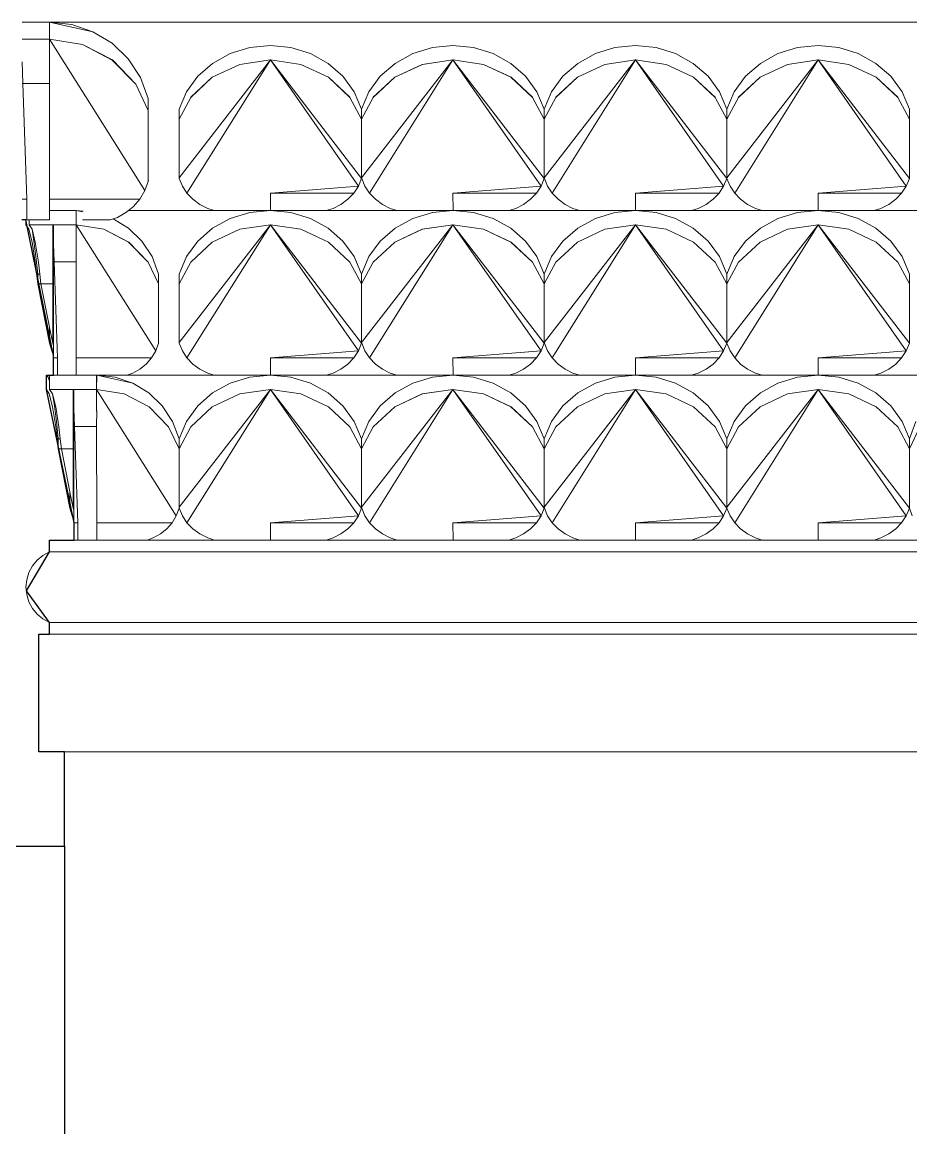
# Model space of a CAD drawing. Header units: millimetres. Extents: x -667 to -468, y -723 to -475.
# Drawn here: x -658.331 to -658.0291, y -493.5407 to -493.1649 of the extents above; entities that cross this region are included whole.
import ezdxf

# ---------------------------------------------------------------- set-up
doc = ezdxf.new("R2010")
doc.units = ezdxf.units.MM
doc.layers.get('0').update_dxf_attribs({"lineweight": 9})
doc.layers.add('dinding', color=36, linetype='Continuous', lineweight=9)

msp = doc.modelspace()

# ---------------------------------------------------------------- linework, layer by layer
at = {"lineweight": 30}
for points in [[(-659.19829, -493.44493), (-658.31664, -493.44493), (-658.31664, -493.41293), (-658.32528, -493.41293), (-658.32528, -493.37293), (-658.3217, -493.37293), (-658.3217, -493.36893), (-658.32957, -493.3582), (-658.3217, -493.34493), (-658.3217, -493.34093), (-658.3133, -493.34093), (-658.3133, -493.33503), (-658.32276, -493.28979), (-658.32276, -493.28493), (-658.32037, -493.28493), (-658.32038, -493.27817), (-658.3297, -493.23213), (-658.33108, -493.23213)], [(-658.31664, -493.44493), (-658.31664, -494.85493)]]:
    msp.add_lwpolyline(points, dxfattribs=at)
at = {"layer": 'dinding'}
for p, q in [((-658.33101, -493.16494), (-658.32191, -493.16493)), ((-658.32191, -493.16493), (-658.32187, -493.16493)), ((-658.32187, -493.16493), (-658.32176, -493.16493)), ((-658.32176, -493.16493), (-658.32173, -493.16493)), ((-658.32173, -493.16493), (-658.3217, -493.16493)), ((-658.32173, -493.16493), (-658.32173, -493.17076)), ((-658.3217, -493.16493), (-658.3217, -493.17077)), ((-658.3217, -493.16493), (-658.32167, -493.16494)), ((-658.32167, -493.16494), (-657.9857, -493.16493)), ((-658.32167, -493.16494), (-658.31416, -493.16574)), ((-658.30696, -493.16818), (-658.32167, -493.16494)), ((-658.31416, -493.16574), (-658.30696, -493.16818)), ((-658.30696, -493.16818), (-658.30047, -493.17214)), ((-658.32173, -493.17076), (-658.33104, -493.17076)), ((-658.32173, -493.17076), (-658.32172, -493.17951)), ((-658.3217, -493.17077), (-658.31046, -493.17255)), ((-658.3217, -493.17077), (-658.31048, -493.17258)), ((-658.28928, -493.2222), (-658.3217, -493.17077)), ((-658.31048, -493.17258), (-658.30037, -493.17784)), ((-658.31046, -493.17255), (-658.30035, -493.1778)), ((-658.30047, -493.17214), (-658.295, -493.17742)), ((-658.26032, -493.17564), (-658.25367, -493.1736)), ((-658.25367, -493.1736), (-658.24668, -493.17293)), ((-658.24668, -493.17293), (-658.2397, -493.1736)), ((-658.2397, -493.1736), (-658.23305, -493.17564)), ((-658.19828, -493.17564), (-658.19164, -493.1736)), ((-658.19164, -493.1736), (-658.18465, -493.17293)), ((-658.18465, -493.17293), (-658.17766, -493.1736)), ((-658.17766, -493.1736), (-658.17102, -493.17564)), ((-658.13625, -493.17564), (-658.1296, -493.1736)), ((-658.1296, -493.1736), (-658.12262, -493.17293)), ((-658.12262, -493.17293), (-658.11563, -493.1736)), ((-658.11563, -493.1736), (-658.10898, -493.17564)), ((-658.07422, -493.17564), (-658.06757, -493.1736)), ((-658.06757, -493.1736), (-658.06058, -493.17293)), ((-658.06058, -493.17293), (-658.0536, -493.1736)), ((-658.0536, -493.1736), (-658.04695, -493.17564)), ((-658.30037, -493.17784), (-658.29243, -493.18601)), ((-658.30035, -493.1778), (-658.29241, -493.18599)), ((-658.295, -493.17742), (-658.29082, -493.18377)), ((-658.24668, -493.17779), (-658.2777, -493.21779)), ((-658.24668, -493.17779), (-658.27501, -493.22303)), ((-658.26631, -493.17894), (-658.26032, -493.17564)), ((-658.25709, -493.17928), (-658.24668, -493.17779)), ((-658.24668, -493.17779), (-658.25707, -493.1793)), ((-658.24668, -493.17779), (-658.23628, -493.17928)), ((-658.24668, -493.17779), (-658.2363, -493.1793)), ((-658.21673, -493.22065), (-658.24668, -493.17779)), ((-658.21567, -493.21806), (-658.24668, -493.17779)), ((-658.23305, -493.17564), (-658.22706, -493.17894)), ((-658.18465, -493.17779), (-658.21567, -493.21779)), ((-658.18465, -493.17779), (-658.21297, -493.22303)), ((-658.20427, -493.17894), (-658.19828, -493.17564)), ((-658.19505, -493.17928), (-658.18465, -493.17779)), ((-658.18465, -493.17779), (-658.19503, -493.1793)), ((-658.18465, -493.17779), (-658.17425, -493.17928)), ((-658.18465, -493.17779), (-658.17427, -493.1793)), ((-658.1547, -493.22065), (-658.18465, -493.17779)), ((-658.15363, -493.21806), (-658.18465, -493.17779)), ((-658.17102, -493.17564), (-658.16503, -493.17894)), ((-658.12262, -493.17779), (-658.15363, -493.21779)), ((-658.12262, -493.17779), (-658.15094, -493.22303)), ((-658.14224, -493.17894), (-658.13625, -493.17564)), ((-658.13302, -493.17928), (-658.12262, -493.17779)), ((-658.12262, -493.17779), (-658.133, -493.1793)), ((-658.12262, -493.17779), (-658.11221, -493.17928)), ((-658.12262, -493.17779), (-658.11223, -493.1793)), ((-658.09267, -493.22065), (-658.12262, -493.17779)), ((-658.0916, -493.21806), (-658.12262, -493.17779)), ((-658.10898, -493.17564), (-658.10299, -493.17894)), ((-658.06058, -493.17779), (-658.0916, -493.21779)), ((-658.06058, -493.17779), (-658.08891, -493.22303)), ((-658.08021, -493.17894), (-658.07422, -493.17564)), ((-658.07099, -493.17928), (-658.06058, -493.17779)), ((-658.06058, -493.17779), (-658.07097, -493.1793)), ((-658.06058, -493.17779), (-658.05018, -493.17928)), ((-658.06058, -493.17779), (-658.0502, -493.1793)), ((-658.03063, -493.22065), (-658.06058, -493.17779)), ((-658.02957, -493.21806), (-658.06058, -493.17779)), ((-658.04695, -493.17564), (-658.04096, -493.17894)), ((-658.33101, -493.17843), (-658.33075, -493.18582)), ((-658.32169, -493.18583), (-658.32169, -493.17948)), ((-658.27135, -493.18334), (-658.26631, -493.17894)), ((-658.26642, -493.18366), (-658.25709, -493.17928)), ((-658.2664, -493.18369), (-658.25707, -493.1793)), ((-658.25707, -493.1793), (-658.25709, -493.17928)), ((-658.2363, -493.1793), (-658.23628, -493.17928)), ((-658.2363, -493.1793), (-658.22697, -493.18369)), ((-658.23628, -493.17928), (-658.22694, -493.18366)), ((-658.22706, -493.17894), (-658.22201, -493.18334)), ((-658.20932, -493.18334), (-658.20427, -493.17894)), ((-658.20439, -493.18366), (-658.19505, -493.17928)), ((-658.20436, -493.18369), (-658.19503, -493.1793)), ((-658.19503, -493.1793), (-658.19505, -493.17928)), ((-658.17427, -493.1793), (-658.17425, -493.17928)), ((-658.17427, -493.1793), (-658.16493, -493.18369)), ((-658.17425, -493.17928), (-658.16491, -493.18366)), ((-658.16503, -493.17894), (-658.15998, -493.18334)), ((-658.14729, -493.18334), (-658.14224, -493.17894)), ((-658.14236, -493.18366), (-658.13302, -493.17928)), ((-658.14233, -493.18369), (-658.133, -493.1793)), ((-658.133, -493.1793), (-658.13302, -493.17928)), ((-658.11223, -493.1793), (-658.11221, -493.17928)), ((-658.11223, -493.1793), (-658.1029, -493.18369)), ((-658.11221, -493.17928), (-658.10288, -493.18366)), ((-658.10299, -493.17894), (-658.09795, -493.18334)), ((-658.08525, -493.18334), (-658.08021, -493.17894)), ((-658.08032, -493.18366), (-658.07099, -493.17928)), ((-658.0803, -493.18369), (-658.07097, -493.1793)), ((-658.07097, -493.1793), (-658.07099, -493.17928)), ((-658.0502, -493.1793), (-658.05018, -493.17928)), ((-658.0502, -493.1793), (-658.04087, -493.18369)), ((-658.05018, -493.17928), (-658.04084, -493.18366)), ((-658.04096, -493.17894), (-658.03592, -493.18334)), ((-658.29082, -493.18377), (-658.28813, -493.19089)), ((-658.27521, -493.18863), (-658.27135, -493.18334)), ((-658.27374, -493.19048), (-658.26642, -493.18366)), ((-658.27373, -493.1905), (-658.2664, -493.18369)), ((-658.2664, -493.18369), (-658.26642, -493.18366)), ((-658.22697, -493.18369), (-658.22694, -493.18366)), ((-658.22697, -493.18369), (-658.21964, -493.1905)), ((-658.22694, -493.18366), (-658.21962, -493.19048)), ((-658.22201, -493.18334), (-658.21815, -493.18863)), ((-658.21318, -493.18863), (-658.20932, -493.18334)), ((-658.21171, -493.19048), (-658.20439, -493.18366)), ((-658.21169, -493.1905), (-658.20436, -493.18369)), ((-658.20436, -493.18369), (-658.20439, -493.18366)), ((-658.16493, -493.18369), (-658.16491, -493.18366)), ((-658.16493, -493.18369), (-658.15761, -493.1905)), ((-658.16491, -493.18366), (-658.15759, -493.19048)), ((-658.15998, -493.18334), (-658.15612, -493.18863)), ((-658.15114, -493.18863), (-658.14729, -493.18334)), ((-658.14968, -493.19048), (-658.14236, -493.18366)), ((-658.14966, -493.1905), (-658.14233, -493.18369)), ((-658.14233, -493.18369), (-658.14236, -493.18366)), ((-658.1029, -493.18369), (-658.10288, -493.18366)), ((-658.1029, -493.18369), (-658.09557, -493.1905)), ((-658.10288, -493.18366), (-658.09556, -493.19048)), ((-658.09795, -493.18334), (-658.09409, -493.18863)), ((-658.08911, -493.18863), (-658.08525, -493.18334)), ((-658.08764, -493.19048), (-658.08032, -493.18366)), ((-658.08763, -493.1905), (-658.0803, -493.18369)), ((-658.0803, -493.18369), (-658.08032, -493.18366)), ((-658.04087, -493.18369), (-658.04084, -493.18366)), ((-658.04087, -493.18369), (-658.03354, -493.1905)), ((-658.04084, -493.18366), (-658.03352, -493.19048)), ((-658.03592, -493.18334), (-658.03206, -493.18863)), ((-658.33075, -493.18582), (-658.33103, -493.18583)), ((-658.33075, -493.18582), (-658.32937, -493.22505)), ((-658.33075, -493.18582), (-658.32169, -493.18583)), ((-658.32169, -493.22505), (-658.32169, -493.18583)), ((-658.28813, -493.19491), (-658.29243, -493.18601)), ((-658.29241, -493.18599), (-658.28813, -493.19491)), ((-658.2777, -493.19456), (-658.27521, -493.18863)), ((-658.21815, -493.18863), (-658.21567, -493.19456)), ((-658.21567, -493.19456), (-658.21318, -493.18863)), ((-658.15612, -493.18863), (-658.15363, -493.19456)), ((-658.15363, -493.19456), (-658.15114, -493.18863)), ((-658.09409, -493.18863), (-658.0916, -493.19456)), ((-658.0916, -493.19456), (-658.08911, -493.18863)), ((-658.03206, -493.18863), (-658.02957, -493.19456)), ((-658.28813, -493.19491), (-658.28813, -493.19089)), ((-658.2777, -493.19791), (-658.27373, -493.1905)), ((-658.27373, -493.1905), (-658.27374, -493.19048)), ((-658.21964, -493.1905), (-658.21962, -493.19048)), ((-658.21567, -493.19791), (-658.21964, -493.1905)), ((-658.21567, -493.19791), (-658.21169, -493.1905)), ((-658.21169, -493.1905), (-658.21171, -493.19048)), ((-658.15761, -493.1905), (-658.15759, -493.19048)), ((-658.15363, -493.19791), (-658.15761, -493.1905)), ((-658.15363, -493.19791), (-658.14966, -493.1905)), ((-658.14966, -493.1905), (-658.14968, -493.19048)), ((-658.09557, -493.1905), (-658.09556, -493.19048)), ((-658.0916, -493.19791), (-658.09557, -493.1905)), ((-658.0916, -493.19791), (-658.08763, -493.1905)), ((-658.08763, -493.1905), (-658.08764, -493.19048)), ((-658.03354, -493.1905), (-658.03352, -493.19048)), ((-658.02957, -493.19791), (-658.03354, -493.1905)), ((-658.28813, -493.19491), (-658.28813, -493.21909)), ((-658.2777, -493.19791), (-658.2777, -493.19456)), ((-658.21567, -493.19791), (-658.21567, -493.19456)), ((-658.15363, -493.19791), (-658.15363, -493.19456)), ((-658.0916, -493.19791), (-658.0916, -493.19456)), ((-658.02957, -493.19791), (-658.02957, -493.19456)), ((-658.2777, -493.21779), (-658.2777, -493.19791)), ((-658.21567, -493.21779), (-658.21567, -493.19791)), ((-658.15363, -493.21779), (-658.15363, -493.19791)), ((-658.0916, -493.21779), (-658.0916, -493.19791)), ((-658.02957, -493.19791), (-658.02957, -493.21806)), ((-658.28928, -493.2222), (-658.28813, -493.21909)), ((-658.28813, -493.21909), (-658.28807, -493.21876)), ((-658.27764, -493.21806), (-658.2777, -493.21779)), ((-658.27657, -493.22065), (-658.27764, -493.21806)), ((-658.21673, -493.22065), (-658.21567, -493.21806)), ((-658.21561, -493.21806), (-658.21567, -493.21779)), ((-658.21567, -493.21779), (-658.21567, -493.21806)), ((-658.21567, -493.21806), (-658.21564, -493.21793)), ((-658.21453, -493.22065), (-658.21561, -493.21806)), ((-658.1547, -493.22065), (-658.15363, -493.21806)), ((-658.15358, -493.21806), (-658.15363, -493.21779)), ((-658.15363, -493.21779), (-658.15363, -493.21806)), ((-658.15363, -493.21806), (-658.15361, -493.21793)), ((-658.1525, -493.22065), (-658.15358, -493.21806)), ((-658.09267, -493.22065), (-658.0916, -493.21806)), ((-658.09154, -493.21806), (-658.0916, -493.21779)), ((-658.0916, -493.21779), (-658.0916, -493.21806)), ((-658.0916, -493.21806), (-658.09157, -493.21793)), ((-658.09047, -493.22065), (-658.09154, -493.21806)), ((-658.03063, -493.22065), (-658.02957, -493.21806)), ((-658.02957, -493.21806), (-658.02951, -493.21779)), ((-658.28928, -493.2222), (-658.29099, -493.22505)), ((-658.27501, -493.22303), (-658.27657, -493.22065)), ((-658.273, -493.22512), (-658.27501, -493.22303)), ((-658.21673, -493.22065), (-658.24666, -493.22303)), ((-658.24666, -493.22303), (-658.24665, -493.22893)), ((-658.2183, -493.22303), (-658.24666, -493.22303)), ((-658.2203, -493.22512), (-658.2183, -493.22303)), ((-658.21673, -493.22065), (-658.2183, -493.22303)), ((-658.21297, -493.22303), (-658.21453, -493.22065)), ((-658.21097, -493.22512), (-658.21297, -493.22303)), ((-658.1547, -493.22065), (-658.18463, -493.22303)), ((-658.18463, -493.22303), (-658.18462, -493.22893)), ((-658.15627, -493.22303), (-658.18463, -493.22303)), ((-658.15827, -493.22512), (-658.15627, -493.22303)), ((-658.1547, -493.22065), (-658.15627, -493.22303)), ((-658.15094, -493.22303), (-658.1525, -493.22065)), ((-658.14894, -493.22512), (-658.15094, -493.22303)), ((-658.09267, -493.22065), (-658.12259, -493.22303)), ((-658.12259, -493.22303), (-658.12259, -493.22893)), ((-658.09424, -493.22303), (-658.12259, -493.22303)), ((-658.09624, -493.22512), (-658.09424, -493.22303)), ((-658.09267, -493.22065), (-658.09424, -493.22303)), ((-658.08891, -493.22303), (-658.09047, -493.22065)), ((-658.08691, -493.22512), (-658.08891, -493.22303)), ((-658.03063, -493.22065), (-658.06056, -493.22303)), ((-658.06056, -493.22303), (-658.06056, -493.22893)), ((-658.03221, -493.22303), (-658.06056, -493.22303)), ((-658.03421, -493.22512), (-658.03221, -493.22303)), ((-658.03063, -493.22065), (-658.03221, -493.22303)), ((-658.32937, -493.22505), (-658.33102, -493.22505)), ((-658.32937, -493.22505), (-658.32938, -493.23213)), ((-658.29099, -493.22505), (-658.32169, -493.22505)), ((-658.32169, -493.22893), (-658.32169, -493.22505)), ((-658.29315, -493.22757), (-658.29099, -493.22505)), ((-658.27063, -493.22687), (-658.273, -493.22512)), ((-658.26795, -493.22821), (-658.27063, -493.22687)), ((-658.22536, -493.22821), (-658.22268, -493.22687)), ((-658.22268, -493.22687), (-658.2203, -493.22512)), ((-658.2086, -493.22687), (-658.21097, -493.22512)), ((-658.20592, -493.22821), (-658.2086, -493.22687)), ((-658.16333, -493.22821), (-658.16065, -493.22687)), ((-658.16065, -493.22687), (-658.15827, -493.22512)), ((-658.14656, -493.22687), (-658.14894, -493.22512)), ((-658.14388, -493.22821), (-658.14656, -493.22687)), ((-658.10129, -493.22821), (-658.09862, -493.22687)), ((-658.09862, -493.22687), (-658.09624, -493.22512)), ((-658.08453, -493.22687), (-658.08691, -493.22512)), ((-658.08185, -493.22821), (-658.08453, -493.22687)), ((-658.03926, -493.22821), (-658.03658, -493.22687)), ((-658.03658, -493.22687), (-658.03421, -493.22512)), ((-658.31263, -493.22893), (-658.32169, -493.22893)), ((-658.32169, -493.23213), (-658.32169, -493.22893)), ((-658.31263, -493.22893), (-658.31263, -493.23379)), ((-658.31261, -493.22894), (-658.31263, -493.22893)), ((-658.31261, -493.22894), (-658.31026, -493.22919)), ((-658.31044, -493.22942), (-658.31261, -493.22894)), ((-658.29863, -493.23127), (-658.29573, -493.22966)), ((-658.29573, -493.22966), (-658.29483, -493.22893)), ((-658.29483, -493.22893), (-658.29315, -493.22757)), ((-658.26571, -493.22893), (-658.29483, -493.22893)), ((-658.26571, -493.22893), (-658.26795, -493.22821)), ((-658.24672, -493.22893), (-658.26571, -493.22893)), ((-658.26032, -493.23164), (-658.25367, -493.22961)), ((-658.25367, -493.22961), (-658.24672, -493.22893)), ((-658.24668, -493.22893), (-658.24672, -493.22893)), ((-658.24668, -493.22893), (-658.24665, -493.22893)), ((-658.24665, -493.22893), (-658.2397, -493.22961)), ((-658.24665, -493.22893), (-658.22767, -493.22893)), ((-658.2397, -493.22961), (-658.23305, -493.23164)), ((-658.22767, -493.22893), (-658.22536, -493.22821)), ((-658.20368, -493.22893), (-658.22767, -493.22893)), ((-658.20368, -493.22893), (-658.20592, -493.22821)), ((-658.18469, -493.22893), (-658.20368, -493.22893)), ((-658.19828, -493.23164), (-658.19164, -493.22961)), ((-658.19164, -493.22961), (-658.18469, -493.22893)), ((-658.18465, -493.22893), (-658.18469, -493.22893)), ((-658.18465, -493.22893), (-658.18462, -493.22893)), ((-658.18462, -493.22893), (-658.17766, -493.22961)), ((-658.18462, -493.22893), (-658.16564, -493.22893)), ((-658.17766, -493.22961), (-658.17102, -493.23164)), ((-658.16564, -493.22893), (-658.16333, -493.22821)), ((-658.14164, -493.22893), (-658.16564, -493.22893)), ((-658.14164, -493.22893), (-658.14388, -493.22821)), ((-658.12266, -493.22893), (-658.14164, -493.22893)), ((-658.13625, -493.23164), (-658.1296, -493.22961)), ((-658.1296, -493.22961), (-658.12266, -493.22893)), ((-658.12262, -493.22893), (-658.12266, -493.22893)), ((-658.12262, -493.22893), (-658.12259, -493.22893)), ((-658.12259, -493.22893), (-658.11563, -493.22961)), ((-658.12259, -493.22893), (-658.10361, -493.22893)), ((-658.11563, -493.22961), (-658.10898, -493.23164)), ((-658.10361, -493.22893), (-658.10129, -493.22821)), ((-658.07961, -493.22893), (-658.10361, -493.22893)), ((-658.07961, -493.22893), (-658.08185, -493.22821)), ((-658.07961, -493.22893), (-658.06063, -493.22893)), ((-658.07422, -493.23164), (-658.06757, -493.22961)), ((-658.06757, -493.22961), (-658.06063, -493.22893)), ((-658.06058, -493.22893), (-658.06063, -493.22893)), ((-658.06058, -493.22893), (-658.06056, -493.22893)), ((-658.06056, -493.22893), (-658.0536, -493.22961)), ((-658.06056, -493.22893), (-658.04157, -493.22893)), ((-658.0536, -493.22961), (-658.04695, -493.23164)), ((-658.04157, -493.22893), (-658.03926, -493.22821)), ((-658.0125, -493.22893), (-658.04157, -493.22893)), ((-658.3297, -493.23213), (-658.33102, -493.23213)), ((-658.3297, -493.23379), (-658.3297, -493.23213)), ((-658.32938, -493.23213), (-658.3297, -493.23213)), ((-658.32871, -493.23528), (-658.3297, -493.23379)), ((-658.32863, -493.23213), (-658.32938, -493.23213)), ((-658.32863, -493.23213), (-658.32863, -493.23379)), ((-658.32863, -493.23213), (-658.32169, -493.23213)), ((-658.32059, -493.23379), (-658.32863, -493.23379)), ((-658.32863, -493.23379), (-658.32762, -493.23528)), ((-658.32059, -493.23379), (-658.32061, -493.2353)), ((-658.32038, -493.24635), (-658.32059, -493.23379)), ((-658.32059, -493.23379), (-658.32039, -493.23947)), ((-658.32039, -493.23379), (-658.32059, -493.23379)), ((-658.31263, -493.23379), (-658.32039, -493.23379)), ((-658.32039, -493.23379), (-658.32039, -493.23947)), ((-658.31263, -493.23379), (-658.30324, -493.23528)), ((-658.31263, -493.23379), (-658.30326, -493.2353)), ((-658.2856, -493.27666), (-658.31263, -493.23379)), ((-658.31263, -493.23379), (-658.31263, -493.24108)), ((-658.31045, -493.23213), (-658.30113, -493.23213)), ((-658.30113, -493.23213), (-658.30011, -493.23178)), ((-658.30011, -493.23178), (-658.29863, -493.23127)), ((-658.30011, -493.23178), (-658.29492, -493.23494)), ((-658.24668, -493.23379), (-658.2777, -493.27379)), ((-658.24668, -493.23379), (-658.27501, -493.27903)), ((-658.26631, -493.23494), (-658.26032, -493.23164)), ((-658.25709, -493.23528), (-658.24668, -493.23379)), ((-658.24668, -493.23379), (-658.25707, -493.2353)), ((-658.24668, -493.23379), (-658.23628, -493.23528)), ((-658.24668, -493.23379), (-658.2363, -493.2353)), ((-658.21673, -493.27666), (-658.24668, -493.23379)), ((-658.21567, -493.27406), (-658.24668, -493.23379)), ((-658.23305, -493.23164), (-658.22706, -493.23494)), ((-658.18465, -493.23379), (-658.21567, -493.27379)), ((-658.18465, -493.23379), (-658.21297, -493.27903)), ((-658.20427, -493.23494), (-658.19828, -493.23164)), ((-658.19505, -493.23528), (-658.18465, -493.23379)), ((-658.18465, -493.23379), (-658.19503, -493.2353)), ((-658.18465, -493.23379), (-658.17425, -493.23528)), ((-658.18465, -493.23379), (-658.17427, -493.2353)), ((-658.1547, -493.27666), (-658.18465, -493.23379)), ((-658.15363, -493.27406), (-658.18465, -493.23379)), ((-658.17102, -493.23164), (-658.16503, -493.23494)), ((-658.12262, -493.23379), (-658.15363, -493.27379)), ((-658.12262, -493.23379), (-658.15094, -493.27903)), ((-658.14224, -493.23494), (-658.13625, -493.23164)), ((-658.13302, -493.23528), (-658.12262, -493.23379)), ((-658.12262, -493.23379), (-658.133, -493.2353)), ((-658.12262, -493.23379), (-658.11221, -493.23528)), ((-658.12262, -493.23379), (-658.11223, -493.2353)), ((-658.09267, -493.27666), (-658.12262, -493.23379)), ((-658.0916, -493.27406), (-658.12262, -493.23379)), ((-658.10898, -493.23164), (-658.10299, -493.23494)), ((-658.06058, -493.23379), (-658.0916, -493.27379)), ((-658.06058, -493.23379), (-658.08891, -493.27903)), ((-658.08021, -493.23494), (-658.07422, -493.23164)), ((-658.07099, -493.23528), (-658.06058, -493.23379)), ((-658.06058, -493.23379), (-658.07097, -493.2353)), ((-658.06058, -493.23379), (-658.05018, -493.23528)), ((-658.06058, -493.23379), (-658.0502, -493.2353)), ((-658.03063, -493.27666), (-658.06058, -493.23379)), ((-658.02957, -493.27406), (-658.06058, -493.23379)), ((-658.04695, -493.23164), (-658.04096, -493.23494)), ((-658.32762, -493.23966), (-658.32871, -493.23528)), ((-658.32762, -493.23528), (-658.32653, -493.23966)), ((-658.32699, -493.23934), (-658.32762, -493.23528)), ((-658.32061, -493.2353), (-658.32061, -493.25391)), ((-658.30326, -493.2353), (-658.29484, -493.23969)), ((-658.30324, -493.23528), (-658.29481, -493.23966)), ((-658.29492, -493.23494), (-658.29036, -493.23934)), ((-658.27135, -493.23934), (-658.26631, -493.23494)), ((-658.26642, -493.23966), (-658.25709, -493.23528)), ((-658.2664, -493.23969), (-658.25707, -493.2353)), ((-658.25707, -493.2353), (-658.25709, -493.23528)), ((-658.2363, -493.2353), (-658.23628, -493.23528)), ((-658.2363, -493.2353), (-658.22697, -493.23969)), ((-658.23628, -493.23528), (-658.22694, -493.23966)), ((-658.22706, -493.23494), (-658.22201, -493.23934)), ((-658.20932, -493.23934), (-658.20427, -493.23494)), ((-658.20439, -493.23966), (-658.19505, -493.23528)), ((-658.20436, -493.23969), (-658.19503, -493.2353)), ((-658.19503, -493.2353), (-658.19505, -493.23528)), ((-658.17427, -493.2353), (-658.17425, -493.23528)), ((-658.17427, -493.2353), (-658.16493, -493.23969)), ((-658.17425, -493.23528), (-658.16491, -493.23966)), ((-658.16503, -493.23494), (-658.15998, -493.23934)), ((-658.14729, -493.23934), (-658.14224, -493.23494)), ((-658.14236, -493.23966), (-658.13302, -493.23528)), ((-658.14233, -493.23969), (-658.133, -493.2353)), ((-658.133, -493.2353), (-658.13302, -493.23528)), ((-658.11223, -493.2353), (-658.11221, -493.23528)), ((-658.11223, -493.2353), (-658.1029, -493.23969)), ((-658.11221, -493.23528), (-658.10288, -493.23966)), ((-658.10299, -493.23494), (-658.09795, -493.23934)), ((-658.08525, -493.23934), (-658.08021, -493.23494)), ((-658.08032, -493.23966), (-658.07099, -493.23528)), ((-658.0803, -493.23969), (-658.07097, -493.2353)), ((-658.07097, -493.2353), (-658.07099, -493.23528)), ((-658.0502, -493.2353), (-658.05018, -493.23528)), ((-658.0502, -493.2353), (-658.04087, -493.23969)), ((-658.05018, -493.23528), (-658.04084, -493.23966)), ((-658.04096, -493.23494), (-658.03592, -493.23934)), ((-658.32654, -493.24648), (-658.32762, -493.23966)), ((-658.32631, -493.24463), (-658.32699, -493.23934)), ((-658.32653, -493.23966), (-658.32545, -493.24648)), ((-658.32038, -493.23988), (-658.32039, -493.23947)), ((-658.32039, -493.23991), (-658.32038, -493.23988)), ((-658.32039, -493.24018), (-658.32039, -493.23991)), ((-658.32039, -493.24018), (-658.32036, -493.24019)), ((-658.32036, -493.24019), (-658.32038, -493.24034)), ((-658.32038, -493.24038), (-658.32038, -493.24034)), ((-658.32038, -493.24635), (-658.32038, -493.24038)), ((-658.32038, -493.24038), (-658.32015, -493.24634)), ((-658.31263, -493.24635), (-658.3126, -493.24106)), ((-658.29484, -493.23969), (-658.28822, -493.2465)), ((-658.29481, -493.23966), (-658.2882, -493.24648)), ((-658.29036, -493.23934), (-658.28688, -493.24463)), ((-658.27521, -493.24463), (-658.27135, -493.23934)), ((-658.27374, -493.24648), (-658.26642, -493.23966)), ((-658.27373, -493.2465), (-658.2664, -493.23969)), ((-658.2664, -493.23969), (-658.26642, -493.23966)), ((-658.22697, -493.23969), (-658.22694, -493.23966)), ((-658.22697, -493.23969), (-658.21964, -493.2465)), ((-658.22694, -493.23966), (-658.21962, -493.24648)), ((-658.22201, -493.23934), (-658.21815, -493.24463)), ((-658.21318, -493.24463), (-658.20932, -493.23934)), ((-658.21171, -493.24648), (-658.20439, -493.23966)), ((-658.21169, -493.2465), (-658.20436, -493.23969)), ((-658.20436, -493.23969), (-658.20439, -493.23966)), ((-658.16493, -493.23969), (-658.16491, -493.23966)), ((-658.16493, -493.23969), (-658.15761, -493.2465)), ((-658.16491, -493.23966), (-658.15759, -493.24648)), ((-658.15998, -493.23934), (-658.15612, -493.24463)), ((-658.15114, -493.24463), (-658.14729, -493.23934)), ((-658.14968, -493.24648), (-658.14236, -493.23966)), ((-658.14966, -493.2465), (-658.14233, -493.23969)), ((-658.14233, -493.23969), (-658.14236, -493.23966)), ((-658.1029, -493.23969), (-658.10288, -493.23966)), ((-658.1029, -493.23969), (-658.09557, -493.2465)), ((-658.10288, -493.23966), (-658.09556, -493.24648)), ((-658.09795, -493.23934), (-658.09409, -493.24463)), ((-658.08911, -493.24463), (-658.08525, -493.23934)), ((-658.08764, -493.24648), (-658.08032, -493.23966)), ((-658.08763, -493.2465), (-658.0803, -493.23969)), ((-658.0803, -493.23969), (-658.08032, -493.23966)), ((-658.04087, -493.23969), (-658.04084, -493.23966)), ((-658.04087, -493.23969), (-658.03354, -493.2465)), ((-658.04084, -493.23966), (-658.03352, -493.24648)), ((-658.03592, -493.23934), (-658.03206, -493.24463)), ((-658.3257, -493.25056), (-658.32631, -493.24463)), ((-658.28688, -493.24463), (-658.28463, -493.25056)), ((-658.2777, -493.25056), (-658.27521, -493.24463)), ((-658.21815, -493.24463), (-658.21567, -493.25056)), ((-658.21567, -493.25056), (-658.21318, -493.24463)), ((-658.15612, -493.24463), (-658.15363, -493.25056)), ((-658.15363, -493.25056), (-658.15114, -493.24463)), ((-658.09409, -493.24463), (-658.0916, -493.25056)), ((-658.0916, -493.25056), (-658.08911, -493.24463)), ((-658.03206, -493.24463), (-658.02957, -493.25056)), ((-658.3257, -493.25391), (-658.32654, -493.24648)), ((-658.32545, -493.24648), (-658.32499, -493.25056)), ((-658.32015, -493.24634), (-658.32038, -493.24635)), ((-658.32038, -493.24635), (-658.32038, -493.27481)), ((-658.32015, -493.24634), (-658.319, -493.27903)), ((-658.32015, -493.24634), (-658.31263, -493.24635)), ((-658.31263, -493.24635), (-658.3126, -493.27903)), ((-658.2882, -493.24648), (-658.28822, -493.2465)), ((-658.28463, -493.25391), (-658.28822, -493.2465)), ((-658.2777, -493.25391), (-658.27373, -493.2465)), ((-658.27373, -493.2465), (-658.27374, -493.24648)), ((-658.21964, -493.2465), (-658.21962, -493.24648)), ((-658.21567, -493.25391), (-658.21964, -493.2465)), ((-658.21567, -493.25391), (-658.21169, -493.2465)), ((-658.21169, -493.2465), (-658.21171, -493.24648)), ((-658.15761, -493.2465), (-658.15759, -493.24648)), ((-658.15363, -493.25391), (-658.15761, -493.2465)), ((-658.15363, -493.25391), (-658.14966, -493.2465)), ((-658.14966, -493.2465), (-658.14968, -493.24648)), ((-658.09557, -493.2465), (-658.09556, -493.24648)), ((-658.0916, -493.25391), (-658.09557, -493.2465)), ((-658.0916, -493.25391), (-658.08763, -493.2465)), ((-658.08763, -493.2465), (-658.08764, -493.24648)), ((-658.03354, -493.2465), (-658.03352, -493.24648)), ((-658.02957, -493.25391), (-658.03354, -493.2465)), ((-658.3257, -493.25391), (-658.3257, -493.25056)), ((-658.32499, -493.25056), (-658.3257, -493.25056)), ((-658.32499, -493.25056), (-658.32463, -493.25391)), ((-658.28463, -493.25391), (-658.28463, -493.25056)), ((-658.2777, -493.25391), (-658.2777, -493.25056)), ((-658.21567, -493.25391), (-658.21567, -493.25056)), ((-658.15363, -493.25391), (-658.15363, -493.25056)), ((-658.0916, -493.25391), (-658.0916, -493.25056)), ((-658.02957, -493.25391), (-658.02957, -493.25056)), ((-658.3257, -493.25391), (-658.3217, -493.27406)), ((-658.3257, -493.25391), (-658.3217, -493.27379)), ((-658.32463, -493.25391), (-658.3257, -493.25391)), ((-658.32463, -493.25391), (-658.3217, -493.26857)), ((-658.3217, -493.25391), (-658.32463, -493.25391)), ((-658.32061, -493.25391), (-658.3217, -493.25391)), ((-658.32061, -493.27406), (-658.32061, -493.25391)), ((-658.28463, -493.25391), (-658.28463, -493.27406)), ((-658.2777, -493.27379), (-658.2777, -493.25391)), ((-658.21567, -493.27379), (-658.21567, -493.25391)), ((-658.15363, -493.27379), (-658.15363, -493.25391)), ((-658.0916, -493.27379), (-658.0916, -493.25391)), ((-658.02957, -493.25391), (-658.02957, -493.27406)), ((-658.3217, -493.26868), (-658.3217, -493.26857)), ((-658.3217, -493.27379), (-658.3217, -493.26868)), ((-658.3217, -493.26868), (-658.32061, -493.27406)), ((-658.32162, -493.27406), (-658.3217, -493.27379)), ((-658.3217, -493.27406), (-658.3217, -493.27379)), ((-658.3209, -493.27666), (-658.3217, -493.27406)), ((-658.3209, -493.27652), (-658.32162, -493.27406)), ((-658.32038, -493.27481), (-658.32061, -493.27406)), ((-658.32038, -493.27481), (-658.32038, -493.27817)), ((-658.2856, -493.27666), (-658.28463, -493.27406)), ((-658.28463, -493.27406), (-658.28458, -493.27379)), ((-658.27764, -493.27406), (-658.2777, -493.27379)), ((-658.27657, -493.27665), (-658.27764, -493.27406)), ((-658.21673, -493.27666), (-658.21567, -493.27406)), ((-658.21561, -493.27406), (-658.21567, -493.27379)), ((-658.21567, -493.27379), (-658.21567, -493.27406)), ((-658.21567, -493.27406), (-658.21564, -493.27393)), ((-658.21453, -493.27665), (-658.21561, -493.27406)), ((-658.1547, -493.27666), (-658.15363, -493.27406)), ((-658.15358, -493.27406), (-658.15363, -493.27379)), ((-658.15363, -493.27379), (-658.15363, -493.27406)), ((-658.15363, -493.27406), (-658.15361, -493.27393)), ((-658.1525, -493.27665), (-658.15358, -493.27406)), ((-658.09267, -493.27666), (-658.0916, -493.27406)), ((-658.09154, -493.27406), (-658.0916, -493.27379)), ((-658.0916, -493.27379), (-658.0916, -493.27406)), ((-658.0916, -493.27406), (-658.09157, -493.27393)), ((-658.09047, -493.27665), (-658.09154, -493.27406)), ((-658.03063, -493.27666), (-658.02957, -493.27406)), ((-658.02957, -493.27406), (-658.02951, -493.27379)), ((-658.3209, -493.27666), (-658.3209, -493.27652)), ((-658.32086, -493.27666), (-658.3209, -493.27652)), ((-658.3209, -493.27666), (-658.32038, -493.27817)), ((-658.32038, -493.27817), (-658.32086, -493.27666)), ((-658.32038, -493.27817), (-658.32037, -493.27822)), ((-658.32038, -493.27904), (-658.32037, -493.27822)), ((-658.319, -493.27903), (-658.32038, -493.27904)), ((-658.32038, -493.27904), (-658.32037, -493.28493)), ((-658.319, -493.27903), (-658.319, -493.28494)), ((-658.28701, -493.27903), (-658.3126, -493.27903)), ((-658.3126, -493.28494), (-658.3126, -493.27903)), ((-658.28882, -493.28113), (-658.28701, -493.27903)), ((-658.2856, -493.27666), (-658.28701, -493.27903)), ((-658.27501, -493.27903), (-658.27657, -493.27665)), ((-658.273, -493.28113), (-658.27501, -493.27903)), ((-658.21673, -493.27666), (-658.24666, -493.27903)), ((-658.24666, -493.27903), (-658.24665, -493.28493)), ((-658.2183, -493.27903), (-658.24666, -493.27903)), ((-658.2203, -493.28113), (-658.2183, -493.27903)), ((-658.21673, -493.27666), (-658.2183, -493.27903)), ((-658.21297, -493.27903), (-658.21453, -493.27665)), ((-658.21097, -493.28113), (-658.21297, -493.27903)), ((-658.1547, -493.27666), (-658.18463, -493.27903)), ((-658.18463, -493.27903), (-658.18462, -493.28493)), ((-658.15627, -493.27903), (-658.18463, -493.27903)), ((-658.15827, -493.28113), (-658.15627, -493.27903)), ((-658.1547, -493.27666), (-658.15627, -493.27903)), ((-658.15094, -493.27903), (-658.1525, -493.27665)), ((-658.14894, -493.28113), (-658.15094, -493.27903)), ((-658.09267, -493.27666), (-658.12259, -493.27903)), ((-658.12259, -493.27903), (-658.12259, -493.28493)), ((-658.09424, -493.27903), (-658.12259, -493.27903)), ((-658.09624, -493.28113), (-658.09424, -493.27903)), ((-658.09267, -493.27666), (-658.09424, -493.27903)), ((-658.08891, -493.27903), (-658.09047, -493.27665)), ((-658.08691, -493.28113), (-658.08891, -493.27903)), ((-658.03063, -493.27666), (-658.06056, -493.27903)), ((-658.06056, -493.27903), (-658.06056, -493.28493)), ((-658.03221, -493.27903), (-658.06056, -493.27903)), ((-658.03421, -493.28113), (-658.03221, -493.27903)), ((-658.03063, -493.27666), (-658.03221, -493.27903)), ((-658.29338, -493.28422), (-658.29097, -493.28287)), ((-658.29097, -493.28287), (-658.28882, -493.28113)), ((-658.27063, -493.28287), (-658.273, -493.28113)), ((-658.26795, -493.28421), (-658.27063, -493.28287)), ((-658.22536, -493.28421), (-658.22268, -493.28287)), ((-658.22268, -493.28287), (-658.2203, -493.28113)), ((-658.2086, -493.28287), (-658.21097, -493.28113)), ((-658.20592, -493.28421), (-658.2086, -493.28287)), ((-658.16333, -493.28421), (-658.16065, -493.28287)), ((-658.16065, -493.28287), (-658.15827, -493.28113)), ((-658.14656, -493.28287), (-658.14894, -493.28113)), ((-658.14388, -493.28421), (-658.14656, -493.28287)), ((-658.10129, -493.28421), (-658.09862, -493.28287)), ((-658.09862, -493.28287), (-658.09624, -493.28113)), ((-658.08453, -493.28287), (-658.08691, -493.28113)), ((-658.08185, -493.28421), (-658.08453, -493.28287)), ((-658.03926, -493.28421), (-658.03658, -493.28287)), ((-658.03658, -493.28287), (-658.03421, -493.28113)), ((-658.32276, -493.28979), (-658.32276, -493.28493)), ((-658.32215, -493.28561), (-658.32276, -493.28493)), ((-658.3217, -493.28493), (-658.32276, -493.28493)), ((-658.3217, -493.28697), (-658.32215, -493.28561)), ((-658.3217, -493.28493), (-658.32037, -493.28493)), ((-658.3217, -493.28493), (-658.3217, -493.28697)), ((-658.3217, -493.28697), (-658.3217, -493.28979)), ((-658.319, -493.28494), (-658.32037, -493.28493)), ((-658.319, -493.28494), (-658.3126, -493.28494)), ((-658.3126, -493.28494), (-658.30676, -493.28493)), ((-658.30676, -493.28493), (-658.30579, -493.28493)), ((-658.30579, -493.28493), (-658.3057, -493.28493)), ((-658.3057, -493.28493), (-658.3057, -493.28979)), ((-658.30567, -493.28493), (-658.3057, -493.28979)), ((-658.30567, -493.28493), (-658.3057, -493.28493)), ((-658.30567, -493.28493), (-658.29939, -493.28561)), ((-658.29339, -493.28764), (-658.30567, -493.28493)), ((-658.30567, -493.28493), (-658.29547, -493.28493)), ((-658.29939, -493.28561), (-658.29339, -493.28764)), ((-658.29547, -493.28493), (-658.29338, -493.28422)), ((-658.29547, -493.28493), (-658.26571, -493.28493)), ((-658.26571, -493.28493), (-658.26795, -493.28421)), ((-658.24672, -493.28493), (-658.26571, -493.28493)), ((-658.26032, -493.28764), (-658.25367, -493.28561)), ((-658.25367, -493.28561), (-658.24672, -493.28493)), ((-658.24672, -493.28493), (-658.24665, -493.28493)), ((-658.24665, -493.28493), (-658.2397, -493.28561)), ((-658.24665, -493.28493), (-658.22767, -493.28493)), ((-658.2397, -493.28561), (-658.23305, -493.28764)), ((-658.22767, -493.28493), (-658.22536, -493.28421)), ((-658.22767, -493.28493), (-658.20368, -493.28493)), ((-658.20368, -493.28493), (-658.20592, -493.28421)), ((-658.18469, -493.28493), (-658.20368, -493.28493)), ((-658.19828, -493.28764), (-658.19164, -493.28561)), ((-658.19164, -493.28561), (-658.18469, -493.28493)), ((-658.18469, -493.28493), (-658.18462, -493.28493)), ((-658.18462, -493.28493), (-658.17766, -493.28561)), ((-658.18462, -493.28493), (-658.16564, -493.28493)), ((-658.17766, -493.28561), (-658.17102, -493.28764)), ((-658.16564, -493.28493), (-658.16333, -493.28421)), ((-658.16564, -493.28493), (-658.14164, -493.28493)), ((-658.14164, -493.28493), (-658.14388, -493.28421)), ((-658.14164, -493.28493), (-658.12264, -493.28493)), ((-658.13625, -493.28764), (-658.1296, -493.28561)), ((-658.1296, -493.28561), (-658.12264, -493.28493)), ((-658.12264, -493.28493), (-658.12262, -493.28493)), ((-658.12262, -493.28493), (-658.12259, -493.28493)), ((-658.12259, -493.28493), (-658.11563, -493.28561)), ((-658.10361, -493.28493), (-658.12259, -493.28493)), ((-658.11563, -493.28561), (-658.10898, -493.28764)), ((-658.10361, -493.28493), (-658.10129, -493.28421)), ((-658.10361, -493.28493), (-658.07961, -493.28493)), ((-658.07961, -493.28493), (-658.08185, -493.28421)), ((-658.07961, -493.28493), (-658.06061, -493.28493)), ((-658.07422, -493.28764), (-658.06757, -493.28561)), ((-658.06757, -493.28561), (-658.06061, -493.28493)), ((-658.06061, -493.28493), (-658.06058, -493.28493)), ((-658.06058, -493.28493), (-658.06056, -493.28493)), ((-658.06056, -493.28493), (-658.0536, -493.28561)), ((-658.04157, -493.28493), (-658.06056, -493.28493)), ((-658.0536, -493.28561), (-658.04695, -493.28764)), ((-658.04157, -493.28493), (-658.03926, -493.28421)), ((-658.04157, -493.28493), (-658.01075, -493.28493)), ((-658.32178, -493.29128), (-658.32276, -493.28979)), ((-658.31367, -493.28979), (-658.3217, -493.28979)), ((-658.3217, -493.28979), (-658.32069, -493.29128)), ((-658.31345, -493.30234), (-658.31367, -493.28979)), ((-658.31367, -493.28979), (-658.31346, -493.29547)), ((-658.31346, -493.28979), (-658.31367, -493.28979)), ((-658.31367, -493.30991), (-658.31367, -493.28979)), ((-658.3057, -493.28979), (-658.31346, -493.28979)), ((-658.31346, -493.28979), (-658.31346, -493.29547)), ((-658.3057, -493.28979), (-658.29631, -493.29128)), ((-658.3057, -493.28979), (-658.29632, -493.2913)), ((-658.27866, -493.33266), (-658.3057, -493.28979)), ((-658.3057, -493.28979), (-658.3057, -493.29708)), ((-658.29339, -493.28764), (-658.28798, -493.29094)), ((-658.24668, -493.28979), (-658.2777, -493.32979)), ((-658.24668, -493.28979), (-658.27501, -493.33503)), ((-658.26631, -493.29094), (-658.26032, -493.28764)), ((-658.25709, -493.29128), (-658.24668, -493.28979)), ((-658.24668, -493.28979), (-658.25707, -493.2913)), ((-658.24668, -493.28979), (-658.23628, -493.29128)), ((-658.24668, -493.28979), (-658.2363, -493.2913)), ((-658.21673, -493.33266), (-658.24668, -493.28979)), ((-658.21567, -493.33006), (-658.24668, -493.28979)), ((-658.23305, -493.28764), (-658.22706, -493.29094)), ((-658.18465, -493.28979), (-658.21567, -493.32979)), ((-658.18465, -493.28979), (-658.21297, -493.33503)), ((-658.20427, -493.29094), (-658.19828, -493.28764)), ((-658.19505, -493.29128), (-658.18465, -493.28979)), ((-658.18465, -493.28979), (-658.19503, -493.2913)), ((-658.18465, -493.28979), (-658.17425, -493.29128)), ((-658.18465, -493.28979), (-658.17427, -493.2913)), ((-658.1547, -493.33266), (-658.18465, -493.28979)), ((-658.15363, -493.33006), (-658.18465, -493.28979)), ((-658.17102, -493.28764), (-658.16503, -493.29094)), ((-658.12262, -493.28979), (-658.15363, -493.32979)), ((-658.12262, -493.28979), (-658.15094, -493.33503)), ((-658.14224, -493.29094), (-658.13625, -493.28764)), ((-658.13302, -493.29128), (-658.12262, -493.28979)), ((-658.12262, -493.28979), (-658.133, -493.2913)), ((-658.12262, -493.28979), (-658.11221, -493.29128)), ((-658.12262, -493.28979), (-658.11223, -493.2913)), ((-658.09267, -493.33266), (-658.12262, -493.28979)), ((-658.0916, -493.33006), (-658.12262, -493.28979)), ((-658.10898, -493.28764), (-658.10299, -493.29094)), ((-658.06058, -493.28979), (-658.0916, -493.32979)), ((-658.06058, -493.28979), (-658.08891, -493.33503)), ((-658.08021, -493.29094), (-658.07422, -493.28764)), ((-658.07099, -493.29128), (-658.06058, -493.28979)), ((-658.06058, -493.28979), (-658.07097, -493.2913)), ((-658.06058, -493.28979), (-658.05018, -493.29128)), ((-658.06058, -493.28979), (-658.0502, -493.2913)), ((-658.03063, -493.33266), (-658.06058, -493.28979)), ((-658.02958, -493.33006), (-658.06058, -493.28979)), ((-658.04695, -493.28764), (-658.04096, -493.29094)), ((-658.32069, -493.29566), (-658.32178, -493.29128)), ((-658.32069, -493.29128), (-658.3196, -493.29566)), ((-658.32005, -493.29534), (-658.32069, -493.29128)), ((-658.29632, -493.2913), (-658.2879, -493.29569)), ((-658.29631, -493.29128), (-658.28788, -493.29566)), ((-658.28798, -493.29094), (-658.28343, -493.29534)), ((-658.27135, -493.29534), (-658.26631, -493.29094)), ((-658.26642, -493.29566), (-658.25709, -493.29128)), ((-658.2664, -493.29569), (-658.25707, -493.2913)), ((-658.25707, -493.2913), (-658.25709, -493.29128)), ((-658.2363, -493.2913), (-658.23628, -493.29128)), ((-658.2363, -493.2913), (-658.22697, -493.29569)), ((-658.23628, -493.29128), (-658.22694, -493.29566)), ((-658.22706, -493.29094), (-658.22201, -493.29534)), ((-658.20932, -493.29534), (-658.20427, -493.29094)), ((-658.20439, -493.29566), (-658.19505, -493.29128)), ((-658.20436, -493.29569), (-658.19503, -493.2913)), ((-658.19503, -493.2913), (-658.19505, -493.29128)), ((-658.17427, -493.2913), (-658.17425, -493.29128)), ((-658.17427, -493.2913), (-658.16493, -493.29569)), ((-658.17425, -493.29128), (-658.16491, -493.29566)), ((-658.16503, -493.29094), (-658.15998, -493.29534)), ((-658.14729, -493.29534), (-658.14224, -493.29094)), ((-658.14236, -493.29566), (-658.13302, -493.29128)), ((-658.14233, -493.29569), (-658.133, -493.2913)), ((-658.133, -493.2913), (-658.13302, -493.29128)), ((-658.11223, -493.2913), (-658.11221, -493.29128)), ((-658.11223, -493.2913), (-658.1029, -493.29569)), ((-658.11221, -493.29128), (-658.10288, -493.29566)), ((-658.10299, -493.29094), (-658.09795, -493.29534)), ((-658.08525, -493.29534), (-658.08021, -493.29094)), ((-658.08032, -493.29566), (-658.07099, -493.29128)), ((-658.0803, -493.29569), (-658.07097, -493.2913)), ((-658.07097, -493.2913), (-658.07099, -493.29128)), ((-658.0502, -493.2913), (-658.05018, -493.29128)), ((-658.0502, -493.2913), (-658.04087, -493.29569)), ((-658.05018, -493.29128), (-658.04084, -493.29566)), ((-658.04096, -493.29094), (-658.03592, -493.29534)), ((-658.3196, -493.30248), (-658.32069, -493.29566)), ((-658.31938, -493.30063), (-658.32005, -493.29534)), ((-658.3196, -493.29566), (-658.31851, -493.30248)), ((-658.31344, -493.29588), (-658.31346, -493.29547)), ((-658.31346, -493.29591), (-658.31344, -493.29588)), ((-658.31346, -493.29617), (-658.31346, -493.29591)), ((-658.31346, -493.29617), (-658.31343, -493.29618)), ((-658.31345, -493.30234), (-658.31344, -493.29638)), ((-658.31343, -493.29618), (-658.31344, -493.29634)), ((-658.31344, -493.29638), (-658.31344, -493.29634)), ((-658.31344, -493.29638), (-658.31321, -493.30234)), ((-658.30569, -493.30234), (-658.30567, -493.29705)), ((-658.2879, -493.29569), (-658.28129, -493.3025)), ((-658.28788, -493.29566), (-658.28127, -493.30248)), ((-658.28343, -493.29534), (-658.27995, -493.30063)), ((-658.27521, -493.30063), (-658.27135, -493.29534)), ((-658.27374, -493.30248), (-658.26642, -493.29566)), ((-658.27373, -493.3025), (-658.2664, -493.29569)), ((-658.2664, -493.29569), (-658.26642, -493.29566)), ((-658.22697, -493.29569), (-658.22694, -493.29566)), ((-658.22697, -493.29569), (-658.21964, -493.3025)), ((-658.22694, -493.29566), (-658.21962, -493.30248)), ((-658.22201, -493.29534), (-658.21815, -493.30063)), ((-658.21318, -493.30063), (-658.20932, -493.29534)), ((-658.21171, -493.30248), (-658.20439, -493.29566)), ((-658.21169, -493.3025), (-658.20436, -493.29569)), ((-658.20436, -493.29569), (-658.20439, -493.29566)), ((-658.16493, -493.29569), (-658.16491, -493.29566)), ((-658.16493, -493.29569), (-658.15761, -493.3025)), ((-658.16491, -493.29566), (-658.15759, -493.30248)), ((-658.15998, -493.29534), (-658.15612, -493.30063)), ((-658.15114, -493.30063), (-658.14729, -493.29534)), ((-658.14968, -493.30248), (-658.14236, -493.29566)), ((-658.14966, -493.3025), (-658.14233, -493.29569)), ((-658.14233, -493.29569), (-658.14236, -493.29566)), ((-658.1029, -493.29569), (-658.10288, -493.29566)), ((-658.1029, -493.29569), (-658.09557, -493.3025)), ((-658.10288, -493.29566), (-658.09556, -493.30248)), ((-658.09795, -493.29534), (-658.09409, -493.30063)), ((-658.08911, -493.30063), (-658.08525, -493.29534)), ((-658.08764, -493.30248), (-658.08032, -493.29566)), ((-658.08763, -493.3025), (-658.0803, -493.29569)), ((-658.0803, -493.29569), (-658.08032, -493.29566)), ((-658.04087, -493.29569), (-658.04084, -493.29566)), ((-658.04087, -493.29569), (-658.03354, -493.3025)), ((-658.04084, -493.29566), (-658.03352, -493.30248)), ((-658.03592, -493.29534), (-658.03206, -493.30063)), ((-658.31876, -493.30656), (-658.31938, -493.30063)), ((-658.27995, -493.30063), (-658.2777, -493.30656)), ((-658.2777, -493.30656), (-658.27521, -493.30063)), ((-658.21815, -493.30063), (-658.21567, -493.30656)), ((-658.21567, -493.30656), (-658.21318, -493.30063)), ((-658.15612, -493.30063), (-658.15363, -493.30656)), ((-658.15363, -493.30656), (-658.15114, -493.30063)), ((-658.09409, -493.30063), (-658.0916, -493.30656)), ((-658.0916, -493.30656), (-658.08911, -493.30063)), ((-658.03206, -493.30063), (-658.02958, -493.30656)), ((-658.02734, -493.30063), (-658.02958, -493.30656)), ((-658.31876, -493.30991), (-658.3196, -493.30248)), ((-658.31851, -493.30248), (-658.31805, -493.30656)), ((-658.31321, -493.30234), (-658.31345, -493.30234)), ((-658.31345, -493.30234), (-658.31344, -493.33081)), ((-658.31321, -493.30234), (-658.31207, -493.33503)), ((-658.31321, -493.30234), (-658.30569, -493.30234)), ((-658.30569, -493.30234), (-658.30567, -493.33503)), ((-658.28127, -493.30248), (-658.28129, -493.3025)), ((-658.2777, -493.30991), (-658.28129, -493.3025)), ((-658.2777, -493.30991), (-658.27373, -493.3025)), ((-658.27373, -493.3025), (-658.27374, -493.30248)), ((-658.21964, -493.3025), (-658.21962, -493.30248)), ((-658.21567, -493.30991), (-658.21964, -493.3025)), ((-658.21567, -493.30991), (-658.21169, -493.3025)), ((-658.21169, -493.3025), (-658.21171, -493.30248)), ((-658.15761, -493.3025), (-658.15759, -493.30248)), ((-658.15363, -493.30991), (-658.15761, -493.3025)), ((-658.15363, -493.30991), (-658.14966, -493.3025)), ((-658.14966, -493.3025), (-658.14968, -493.30248)), ((-658.09557, -493.3025), (-658.09556, -493.30248)), ((-658.0916, -493.30991), (-658.09557, -493.3025)), ((-658.0916, -493.30991), (-658.08763, -493.3025)), ((-658.08763, -493.3025), (-658.08764, -493.30248)), ((-658.03354, -493.3025), (-658.03352, -493.30248)), ((-658.02958, -493.30991), (-658.03354, -493.3025)), ((-658.026, -493.3025), (-658.02958, -493.30991)), ((-658.31876, -493.30991), (-658.31876, -493.30656)), ((-658.31805, -493.30656), (-658.31876, -493.30656)), ((-658.31805, -493.30656), (-658.31767, -493.30991)), ((-658.2777, -493.30991), (-658.2777, -493.30656)), ((-658.21567, -493.30991), (-658.21567, -493.30656)), ((-658.15363, -493.30991), (-658.15363, -493.30656)), ((-658.0916, -493.30991), (-658.0916, -493.30656)), ((-658.02958, -493.30991), (-658.02958, -493.30656)), ((-658.31876, -493.30991), (-658.31476, -493.33006)), ((-658.31876, -493.30991), (-658.31476, -493.32979)), ((-658.31767, -493.30991), (-658.31876, -493.30991)), ((-658.31767, -493.30991), (-658.31476, -493.32457)), ((-658.31367, -493.30991), (-658.31767, -493.30991)), ((-658.31367, -493.33006), (-658.31367, -493.30991)), ((-658.2777, -493.32979), (-658.2777, -493.30991)), ((-658.21567, -493.32979), (-658.21567, -493.30991)), ((-658.15363, -493.32979), (-658.15363, -493.30991)), ((-658.0916, -493.32979), (-658.0916, -493.30991)), ((-658.02958, -493.30991), (-658.02958, -493.33006)), ((-658.31476, -493.32468), (-658.31476, -493.32457)), ((-658.31476, -493.32979), (-658.31476, -493.32468)), ((-658.31476, -493.32468), (-658.31367, -493.33006)), ((-658.31469, -493.33006), (-658.31476, -493.32979)), ((-658.31476, -493.33006), (-658.31476, -493.32979)), ((-658.31396, -493.33265), (-658.31476, -493.33006)), ((-658.31397, -493.33252), (-658.31469, -493.33006)), ((-658.31344, -493.33081), (-658.31367, -493.33006)), ((-658.31344, -493.33081), (-658.31344, -493.33417)), ((-658.27866, -493.33266), (-658.2777, -493.33006)), ((-658.27764, -493.33006), (-658.2777, -493.32979)), ((-658.2777, -493.32979), (-658.2777, -493.33006)), ((-658.2777, -493.33006), (-658.27767, -493.32992)), ((-658.27657, -493.33265), (-658.27764, -493.33006)), ((-658.21673, -493.33266), (-658.21567, -493.33006)), ((-658.21561, -493.33006), (-658.21567, -493.32979)), ((-658.21567, -493.32979), (-658.21567, -493.33006)), ((-658.21567, -493.33006), (-658.21564, -493.32993)), ((-658.21453, -493.33265), (-658.21561, -493.33006)), ((-658.1547, -493.33266), (-658.15363, -493.33006)), ((-658.15358, -493.33006), (-658.15363, -493.32979)), ((-658.15363, -493.32979), (-658.15363, -493.33006)), ((-658.15363, -493.33006), (-658.15361, -493.32993)), ((-658.1525, -493.33265), (-658.15358, -493.33006)), ((-658.09267, -493.33266), (-658.0916, -493.33006)), ((-658.09154, -493.33006), (-658.0916, -493.32979)), ((-658.0916, -493.32979), (-658.0916, -493.33006)), ((-658.0916, -493.33006), (-658.09157, -493.32993)), ((-658.09047, -493.33265), (-658.09154, -493.33006)), ((-658.03063, -493.33266), (-658.02958, -493.33006)), ((-658.02862, -493.33265), (-658.02958, -493.33006)), ((-658.31396, -493.33265), (-658.31397, -493.33252)), ((-658.31393, -493.33265), (-658.31397, -493.33252)), ((-658.31396, -493.33265), (-658.31344, -493.33417)), ((-658.31344, -493.33417), (-658.31393, -493.33265)), ((-658.31344, -493.33417), (-658.31344, -493.33422)), ((-658.31344, -493.33503), (-658.31344, -493.33422)), ((-658.31344, -493.33503), (-658.31344, -493.34093)), ((-658.31207, -493.33503), (-658.31344, -493.33503)), ((-658.31207, -493.33503), (-658.31207, -493.34093)), ((-658.28008, -493.33503), (-658.30567, -493.33503)), ((-658.30567, -493.34093), (-658.30567, -493.33503)), ((-658.28189, -493.33713), (-658.28008, -493.33503)), ((-658.27866, -493.33266), (-658.28008, -493.33503)), ((-658.27501, -493.33503), (-658.27657, -493.33265)), ((-658.273, -493.33713), (-658.27501, -493.33503)), ((-658.21673, -493.33266), (-658.24666, -493.33503)), ((-658.24666, -493.33503), (-658.24665, -493.34093)), ((-658.2183, -493.33503), (-658.24666, -493.33503)), ((-658.2203, -493.33713), (-658.2183, -493.33503)), ((-658.21673, -493.33266), (-658.2183, -493.33503)), ((-658.21297, -493.33503), (-658.21453, -493.33265)), ((-658.21097, -493.33713), (-658.21297, -493.33503)), ((-658.1547, -493.33266), (-658.18463, -493.33503)), ((-658.18463, -493.33503), (-658.18462, -493.34093)), ((-658.15627, -493.33503), (-658.18463, -493.33503)), ((-658.15827, -493.33713), (-658.15627, -493.33503)), ((-658.1547, -493.33266), (-658.15627, -493.33503)), ((-658.15094, -493.33503), (-658.1525, -493.33265)), ((-658.14894, -493.33713), (-658.15094, -493.33503)), ((-658.09267, -493.33266), (-658.12259, -493.33503)), ((-658.12259, -493.33503), (-658.12259, -493.34093)), ((-658.09424, -493.33503), (-658.12259, -493.33503)), ((-658.09624, -493.33713), (-658.09424, -493.33503)), ((-658.09267, -493.33266), (-658.09424, -493.33503)), ((-658.08891, -493.33503), (-658.09047, -493.33265)), ((-658.08691, -493.33713), (-658.08891, -493.33503)), ((-658.03063, -493.33266), (-658.06056, -493.33503)), ((-658.06056, -493.33503), (-658.06056, -493.34093)), ((-658.03221, -493.33503), (-658.06056, -493.33503)), ((-658.03421, -493.33713), (-658.03221, -493.33503)), ((-658.03063, -493.33266), (-658.03221, -493.33503)), ((-658.28645, -493.34021), (-658.28403, -493.33887)), ((-658.28403, -493.33887), (-658.28189, -493.33713)), ((-658.27063, -493.33887), (-658.273, -493.33713)), ((-658.26795, -493.34021), (-658.27063, -493.33887)), ((-658.22536, -493.34021), (-658.22268, -493.33887)), ((-658.22268, -493.33887), (-658.2203, -493.33713)), ((-658.2086, -493.33887), (-658.21097, -493.33713)), ((-658.20592, -493.34021), (-658.2086, -493.33887)), ((-658.16333, -493.34021), (-658.16065, -493.33887)), ((-658.16065, -493.33887), (-658.15827, -493.33713)), ((-658.14656, -493.33887), (-658.14894, -493.33713)), ((-658.14388, -493.34021), (-658.14656, -493.33887)), ((-658.10129, -493.34021), (-658.09862, -493.33887)), ((-658.09862, -493.33887), (-658.09624, -493.33713)), ((-658.08453, -493.33887), (-658.08691, -493.33713)), ((-658.08185, -493.34021), (-658.08453, -493.33887)), ((-658.03926, -493.34021), (-658.03658, -493.33887)), ((-658.03658, -493.33887), (-658.03421, -493.33713)), ((-658.3217, -493.34493), (-658.3217, -493.34093)), ((-658.3217, -493.34093), (-658.31344, -493.34093)), ((-658.31316, -493.34093), (-658.31344, -493.34093)), ((-658.3121, -493.34093), (-658.31316, -493.34093)), ((-658.31207, -493.34093), (-658.3121, -493.34093)), ((-658.3057, -493.34093), (-658.31207, -493.34093)), ((-658.3057, -493.34093), (-658.30567, -493.34093)), ((-658.30567, -493.34093), (-658.28854, -493.34093)), ((-658.28854, -493.34093), (-658.28645, -493.34021)), ((-658.28854, -493.34093), (-658.26564, -493.34093)), ((-658.26564, -493.34093), (-658.26795, -493.34021)), ((-658.26564, -493.34093), (-658.24665, -493.34093)), ((-658.24665, -493.34093), (-658.22767, -493.34093)), ((-658.22767, -493.34093), (-658.22536, -493.34021)), ((-658.22767, -493.34093), (-658.20361, -493.34093)), ((-658.20361, -493.34093), (-658.20592, -493.34021)), ((-658.20361, -493.34093), (-658.18462, -493.34093)), ((-658.18462, -493.34093), (-658.16564, -493.34093)), ((-658.16564, -493.34093), (-658.16333, -493.34021)), ((-658.16564, -493.34093), (-658.14157, -493.34093)), ((-658.14157, -493.34093), (-658.14388, -493.34021)), ((-658.14157, -493.34093), (-658.12259, -493.34093)), ((-658.12259, -493.34093), (-658.10361, -493.34093)), ((-658.10361, -493.34093), (-658.10129, -493.34021)), ((-658.10361, -493.34093), (-658.07954, -493.34093)), ((-658.07954, -493.34093), (-658.08185, -493.34021)), ((-658.07954, -493.34093), (-658.06056, -493.34093)), ((-658.06056, -493.34093), (-658.04157, -493.34093)), ((-658.04157, -493.34093), (-658.03926, -493.34021)), ((-658.04157, -493.34093), (-658.01875, -493.34093)), ((-658.3259, -493.34775), (-658.32394, -493.34613)), ((-658.32394, -493.34613), (-658.3217, -493.34493)), ((-657.98561, -493.34493), (-658.3217, -493.34493)), ((-658.32871, -493.35196), (-658.32752, -493.34972)), ((-658.32752, -493.34972), (-658.3259, -493.34775)), ((-658.3297, -493.35693), (-658.32945, -493.3544)), ((-658.32945, -493.3544), (-658.32871, -493.35196)), ((-658.32945, -493.35946), (-658.3297, -493.35693)), ((-658.32871, -493.3619), (-658.32945, -493.35946)), ((-658.32752, -493.36414), (-658.32871, -493.3619)), ((-658.3259, -493.36611), (-658.32752, -493.36414)), ((-658.32394, -493.36773), (-658.3259, -493.36611)), ((-658.3217, -493.36893), (-658.32394, -493.36773)), ((-657.98561, -493.36893), (-658.3217, -493.36893)), ((-658.3217, -493.37293), (-658.3217, -493.36893)), ((-658.32528, -493.37293), (-658.32528, -493.41293)), ((-658.32528, -493.37293), (-658.3217, -493.37293)), ((-658.3217, -493.37293), (-657.98785, -493.37293)), ((-658.31664, -493.41293), (-658.32528, -493.41293)), ((-658.31664, -493.44493), (-658.31664, -493.41293)), ((-657.98785, -493.41293), (-658.31664, -493.41293)), ((-658.31664, -494.85493), (-658.31664, -493.44493))]:
    msp.add_line(p, q, dxfattribs=at)

doc.saveas('drawing.dxf')
